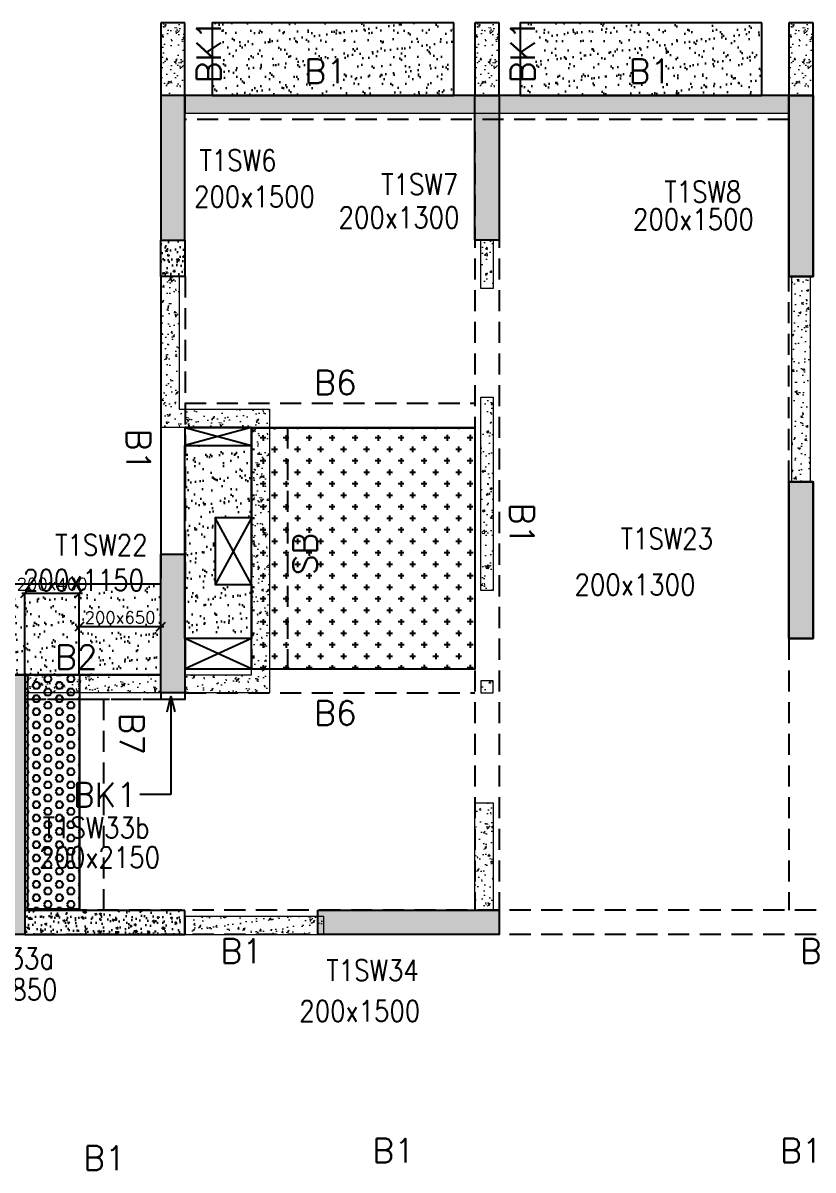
# Model space of a CAD drawing. Header units: millimetres. Extents: x 1078357 to 2594950, y -4969473 to -4636555.
# Drawn here: x 2060818 to 2067360, y -4665811 to -4656309 of the extents above; entities that cross this region are included whole.
import ezdxf

# ---------------------------------------------------------------- set-up
doc = ezdxf.new("R2010")
doc.units = ezdxf.units.MM
doc.header["$PDMODE"] = 35
for name, pattern in [('CONTINOUS', [0]), ('HIDDEN', [0.375, 0.25, -0.125]), ('New Retail block$0$CONTINOUS', [0])]:
    doc.linetypes.add(name, pattern=pattern)
doc.layers.get('0').update_dxf_attribs({"lineweight": 0})
doc.layers.get('Defpoints').update_dxf_attribs({"lineweight": 0})
for name, color, linetype, lineweight in [('A-_ANOTDIMA_D-', 6, 'Continuous', 13), ('COL. NO.', 30, 'Continuous', 25), ('COL. SIZE', 7, 'Continuous', 25), ('DIM', 9, 'Continuous', 25), ('HATCH', 8, 'Continuous', 30), ('RCC UPSTAND', 43, 'Continuous', 30), ('S-NON STR RCC WALL', 8, 'Continuous', 0)]:
    doc.layers.add(name, color=color, linetype=linetype, lineweight=lineweight)
for name, color, linetype in [('B-200x325', 201, 'HIDDEN'), ('B-200x375', 41, 'HIDDEN'), ('B-200x400', 44, 'HIDDEN'), ('B-200x650', 241, 'HIDDEN'), ('B-300xSLAB THK.', 151, 'Continuous'), ('BK1-200x650', 241, 'HIDDEN'), ('DC BEAM NO.', 7, 'Continuous'), ('DROP SLAB', 8, 'Continuous'), ('NON STR. RCC WALL', 6, 'Continuous'), ('S-COLUMN_SHEAR WALL', 1, 'Continuous'), ('S-PROJECTION', 54, 'New Retail block$0$CONTINOUS'), ('SLAB FOLD', 8, 'Continuous')]:
    doc.layers.add(name, color=color, linetype=linetype)
doc.styles.add('Roman', font='romans')
doc.styles.add('ROMANS', font='romans.shx', dxfattribs={"width": 0.85})
doc.dimstyles.new('HARESH', dxfattribs={"dimtxt": 150, "dimasz": 75, "dimexe": 0, "dimexo": 0, "dimgap": 25, "dimtad": 1, "dimdec": 0, "dimdsep": 46, "dimtxsty": 'Roman', "dimblk": 'OBLIQUE', "dimcen": 225, "dimdle": 25, "dimclrd": 2, "dimclre": 2, "dimclrt": 7, "dimadec": 8, "dimazin": 1, "dimtfac": 1, "dimtdec": 0, "dimtmove": 0, "dimatfit": 0, "dimfxl": 1, "dimlwd": -1, "dimlwe": -1, "dimarcsym": 0})
pattern_1 = [(50, (-4290485.55, 23160377.68), (182.184669, -15.9390855), [19.05, -209.55]), (355, (-4290485.55, 23160377.68), (-35.2434214, 191.0568452), [15.24, -167.6405842]), (100.4514447, (-4290470.37, 23160376.35), (146.9412471, 175.1177519), [16.1900088, -178.0902446]), (46.1842, (-4290485.55, 23160428.48), (271.0790409, -42.042328), [28.575, -314.325]), (96.6355576, (-4290462.96, 23160424.97), (237.404134, 247.4261246), [24.2850231, -267.1356082]), (351.1841512, (-4290485.55, 23160428.48), (237.404134, 247.4261246), [22.859967, -251.459732]), (21, (-4290460.15, 23160415.78), (151.6143913, -102.2651982), [19.05, -209.55]), (326, (-4290460.15, 23160415.78), (61.8020283, 184.1879661), [15.24, -167.64]), (71.451445, (-4290447.52, 23160407.26), (213.4164193, 81.9227689), [16.1900088, -178.0899376]), (37.5, (-4290485.55, 23160377.68), (3.08860325, 84.55503887), [0, -165.608, 0, -170.18, 0, -168.275]), (7.5, (-4290485.55, 23160377.68), (66.8196625, 100.18057482), [0, -97.028, 0, -161.798, 0, -64.135]), (327.5, (-4290542.194, 23160377.68), (135.59059517, -5.728744), [0, -63.5, 0, -198.12, 0, -262.89]), (317.5, (-4290567.59, 23160377.68), (148.1291814, 25.42649103), [0, -82.55, 0, -131.572, 0, -186.69])]

# ---------------------------------------------------------------- blocks, each defined once
blk = doc.blocks.new('_Oblique')
at = {"color": 0, "linetype": 'ByBlock', "lineweight": -2}
blk.add_line((-0.5, -0.5), (0.5, 0.5), dxfattribs=at)
blk = doc.blocks.new('*D1522')
at = {"layer": 'Defpoints', "color": 0, "ltscale": 700, "transparency": 16777216}
for p in [(2061285, -4661032.7), (2060834.9, -4661709.5, 0), (2061285, -4661709.5, 0)]:
    blk.add_point(p, dxfattribs=at)
at = {"layer": 'DIM', "color": 2, "ltscale": 700, "transparency": 16777216}
for p, q in [((2060809.9, -4661032.7), (2061310, -4661032.7)), ((2060834.9, -4661709.5), (2060834.9, -4661032.7)), ((2061285, -4661709.5), (2061285, -4661032.7))]:
    blk.add_line(p, q, dxfattribs=at)
at = {"layer": 'DIM', "color": 2, "ltscale": 700, "transparency": 16777216, "xscale": 75, "yscale": 75, "zscale": 75, "rotation": 180}
blk.add_blockref('_Oblique', (2060834.9, -4661032.7), dxfattribs=at)
at = {"layer": 'DIM', "color": 2, "ltscale": 700, "transparency": 16777216, "xscale": 75, "yscale": 75, "zscale": 75}
blk.add_blockref('_Oblique', (2061285, -4661032.7), dxfattribs=at)
at = {"layer": 'DIM', "color": 7, "ltscale": 700, "transparency": 16777216, "insert": (2061060, -4660957.7), "char_height": 150, "attachment_point": 5, "style": 'Roman'}
blk.add_mtext('{\\H0.666667x;200x400}', dxfattribs=at)
blk = doc.blocks.new('*D1523')
at = {"layer": 'Defpoints', "color": 0, "ltscale": 700, "transparency": 16777216}
for p in [(2061959.9, -4661309.4), (2061285, -4661709.5, 0), (2061959.9, -4661709.5, 0)]:
    blk.add_point(p, dxfattribs=at)
at = {"layer": 'DIM', "color": 2, "ltscale": 700, "transparency": 16777216}
for p, q in [((2061260, -4661309.4), (2061984.9, -4661309.4)), ((2061285, -4661709.5), (2061285, -4661309.4)), ((2061959.9, -4661709.5), (2061959.9, -4661309.4))]:
    blk.add_line(p, q, dxfattribs=at)
at = {"layer": 'DIM', "color": 2, "ltscale": 700, "transparency": 16777216, "xscale": 75, "yscale": 75, "zscale": 75, "rotation": 180}
blk.add_blockref('_Oblique', (2061285, -4661309.4), dxfattribs=at)
at = {"layer": 'DIM', "color": 2, "ltscale": 700, "transparency": 16777216, "xscale": 75, "yscale": 75, "zscale": 75}
blk.add_blockref('_Oblique', (2061959.9, -4661309.4), dxfattribs=at)
at = {"layer": 'DIM', "color": 7, "ltscale": 700, "transparency": 16777216, "insert": (2061622.5, -4661234.4), "char_height": 150, "attachment_point": 5, "style": 'Roman'}
blk.add_mtext('{\\H0.666667x;200x650}', dxfattribs=at)
blk = doc.blocks.new('G$CD63B60BD')
at = {"layer": 'COL. NO.', "linetype": 'Continuous', "style": 'ROMANS', "width": 0.85}
for s, p in [('T1SW6', (13370.2, 15274.3, -320.4)), ('T1SW7', (14874.5, 15075.4, -320.4)), ('T1SW8', (17218.7, 15013.4, -320.4)), ('T1SW22', (12175.1, 12089.1, -320.4)), ('T1SW23', (16857.3, 12140.3, -320.4)), ('T1SW33b', (12070.9, 9747.2, -320.4)), ('T1SW33a', (11279.4, 8663.7, -320.4)), ('T1SW34', (14420.4, 8565.4, -320.4))]:
    blk.add_text(s, height=175, dxfattribs=at).set_placement(p)
at = {"layer": 'COL. SIZE', "linetype": 'Continuous', "style": 'ROMANS', "width": 0.85}
for s, p in [('200x1500', (13325.1, 14973.2, -320.4)), ('200x1300', (14521.5, 14801.5, -320.4)), ('200x1500', (16959.4, 14785.6, -320.4)), ('200x1150', (11909.6, 11797.3, -320.4)), ('200x1300', (16475.4, 11760.5, -320.4)), ('200x2150', (12042.4, 9502, -320.4)), ('200x2850', (11193.5, 8406.3, -320.4)), ('200x1500', (14196.5, 8227.7, -320.4))]:
    blk.add_text(s, height=175, dxfattribs=at).set_placement(p)

msp = doc.modelspace()

# ---------------------------------------------------------------- hatches: boundary and pattern name
at = {"layer": 'DROP SLAB'}
h = msp.add_hatch(dxfattribs=at)
h.set_pattern_fill('CROSS', color=8, scale=15, angle=0.03079)
h.set_pattern_definition([(180.03079016, (-2312731.52, 14064816.13), (-95.1987999, -95.3011726), [47.625, -142.875]), (270.03079016, (-2312755.34, 14064839.93), (95.3011726, -95.1987999), [47.625, -142.875])])
h.paths.add_polyline_path([(2062709.9, -4659662.3), (2064559.9, -4659662.3), (2064559.9, -4661662.1), (2062709.9, -4661662.1)])
at = {"layer": 'HATCH'}
h = msp.add_hatch(dxfattribs=at)
h.set_pattern_fill('AR-SAND', color=8, scale=3, angle=179.97015)
h.set_pattern_definition([(37.4701541, (-791323.2, 9330660.76), (-4.7236114, 146.8264517), [0, -115.824, 0, -129.54, 0, -123.825]), (7.4701541, (-791323.2, 9330660.76), (134.9689868, 214.9772528), [0, -62.484, 0, -104.394, 0, -40.005]), (327.4701541, (-791416.93, 9330660.81), (237.2979035, 0.3075449), [0, -38.1, 0, -137.16, 0, -179.07]), (317.4701541, (-791416.93, 9330660.81), (229.1017424, 66.759465), [0, -19.05, 0, -89.916, 0, -102.87])])
h.paths.add_polyline_path([(2064385.3, -4656309.5), (2062385.3, -4656309.5), (2062385.3, -4656909.5), (2064385.3, -4656909.5)])
h = msp.add_hatch(dxfattribs=at)
h.set_pattern_fill('AR-SAND', color=8, scale=3, angle=179.97015)
h.set_pattern_definition([(37.4701541, (-793873.2, 9330660.76), (-4.7236114, 146.8264517), [0, -115.824, 0, -129.54, 0, -123.825]), (7.4701541, (-793873.2, 9330660.76), (134.9689868, 214.9772528), [0, -62.484, 0, -104.394, 0, -40.005]), (327.4701541, (-793966.93, 9330660.81), (237.2979035, 0.3075449), [0, -38.1, 0, -137.16, 0, -179.07]), (317.4701541, (-793966.93, 9330660.81), (229.1017424, 66.759465), [0, -19.05, 0, -89.916, 0, -102.87])])
h.paths.add_polyline_path([(2066935.3, -4656309.5), (2064935.3, -4656309.5), (2064935.3, -4656909.5), (2066935.3, -4656909.5)])
h = msp.add_hatch(dxfattribs=at)
h.set_pattern_fill('AR-SAND', color=8, scale=3, angle=179.97015)
h.set_pattern_definition([(37.47015413, (-2972723.06, 18698699.15), (-4.72361136, 146.8264517), [0, -115.824, 0, -129.54, 0, -123.825]), (7.4701541, (-2972723.06, 18698699.15), (134.9689868, 214.9772528), [0, -62.484, 0, -104.394, 0, -40.005]), (327.4701541, (-2972816.78, 18698699.2), (237.2979035, 0.3075449), [0, -38.1, 0, -137.16, 0, -179.07]), (317.4701541, (-2972816.78, 18698699.2), (229.1017424, 66.759465), [0, -19.05, 0, -89.916, 0, -102.87])])
h.paths.add_polyline_path([(2062159.9, -4659809.5), (2062709.9, -4659809.5), (2062709.9, -4660409.5), (2062409.9, -4660409.5), (2062409.9, -4660959.5), (2062709.9, -4660959.4), (2062709.9, -4661409.5), (2062159.9, -4661409.5)])
h = msp.add_hatch(dxfattribs=at)
h.set_pattern_fill('AR-SAND', color=8, scale=3, angle=179.97015)
h.set_pattern_definition([(37.4701541, (-1883248.02, 14014679.95), (-4.72361136, 146.8264517), [0, -115.824, 0, -129.54, 0, -123.825]), (7.4701541, (-1883248.02, 14014679.95), (134.9689868, 214.9772528), [0, -62.484, 0, -104.394, 0, -40.005]), (327.4701541, (-1883341.74, 14014680), (237.2979035, 0.3075449), [0, -38.1, 0, -137.16, 0, -179.07]), (317.4701541, (-1883341.74, 14014680), (229.1017424, 66.759465), [0, -19.05, 0, -89.916, 0, -102.87])])
h.paths.add_polyline_path([(2061959.9, -4660959.4), (2059509.9, -4660959.4), (2059510.2, -4661709.4), (2061960.2, -4661709.4)])
h = msp.add_hatch(dxfattribs=at)
h.set_pattern_fill('AR-SAND', color=8, scale=3, angle=179.97015)
h.set_pattern_definition([(37.4701541, (-1883247.92, 14014679.95), (-4.72361136, 146.8264517), [0, -115.824, 0, -129.54, 0, -123.825]), (7.4701541, (-1883247.92, 14014679.95), (134.9689868, 214.9772528), [0, -62.484, 0, -104.394, 0, -40.005]), (327.4701541, (-1883341.65, 14014680), (237.2979035, 0.3075449), [0, -38.1, 0, -137.16, 0, -179.07]), (317.4701541, (-1883341.65, 14014680), (229.1017424, 66.759465), [0, -19.05, 0, -89.916, 0, -102.87])])
h.paths.add_polyline_path([(2061960.3, -4661109.5), (2059510.3, -4661109.5), (2059510.3, -4661709.4), (2061960.3, -4661709.4)])
at = {"layer": 'RCC UPSTAND'}
h = msp.add_hatch(dxfattribs=at)
h.set_pattern_fill('AR-CONC', color=8, scale=20, angle=90)
h.set_pattern_definition([(140, (-1146040.17, -7196853.97), (12.550427, 143.4520365), [15, -165]), (85, (-1146040.17, -7196853.97), (-150.438427, -27.7502667), [12, -132]), (190.4514445, (-1146039.13, -7196842.02), (-137.887998, 115.7017693), [12.7480384, -140.2284224]), (136.1842, (-1146080.17, -7196853.97), (33.103856, 213.448266), [22.5, -247.5]), (186.6356355, (-1146077.41, -7196836.19), (-194.82372, 186.932389), [19.122068, -210.342752]), (81.184164, (-1146080.17, -7196853.97), (-194.82372, 186.932389), [18, -198]), (111, (-1146070.17, -7196833.97), (80.523778, 119.3814104), [15, -165]), (56, (-1146070.17, -7196833.97), (-145.030009, 48.6630664), [12, -132]), (161.4514447, (-1146063.46, -7196824.03), (-64.5062306, 168.0444753), [12.748038, -140.2284224]), (127.5, (-1146040.17, -7196853.974), (-66.57877077, 2.43197106), [0, -130.4, 0, -134, 0, -132.5]), (97.5, (-1146040.17, -7196853.974), (-78.8823424, 52.6139075), [0, -76.4, 0, -127.4, 0, -50.5]), (57.5, (-1146040.17, -7196898.574), (4.51097435, 106.7644872), [0, -50, 0, -156, 0, -207]), (47.5, (-1146040.17, -7196918.57), (-20.0209965, 116.6372339), [0, -65, 0, -103.6, 0, -147])])
h.paths.add_polyline_path([(2062159.9, -4658109.5), (2062159.9, -4658409.5), (2061959.9, -4658409.5), (2061959.9, -4658109.5)])
h = msp.add_hatch(dxfattribs=at)
h.set_pattern_fill('AR-CONC', color=8, scale=20, angle=270)
h.set_pattern_definition([(320, (5272755.8, -2127016.85), (-12.550427, -143.4520365), [15, -165]), (265, (5272755.8, -2127016.85), (150.438427, 27.7502667), [12, -132]), (10.4514445, (5272754.76, -2127028.8), (137.887998, -115.7017693), [12.7480384, -140.2284224]), (316.1842, (5272795.8, -2127016.85), (-33.103856, -213.448266), [22.5, -247.5]), (6.6356355, (5272793.05, -2127034.64), (194.82372, -186.932389), [19.122068, -210.342752]), (261.184164, (5272795.8, -2127016.85), (194.82372, -186.932389), [18, -198]), (291, (5272785.8, -2127036.85), (-80.523778, -119.3814104), [15, -165]), (236, (5272785.8, -2127036.85), (145.030009, -48.6630664), [12, -132]), (341.4514447, (5272779.1, -2127046.8), (64.5062306, -168.0444753), [12.748038, -140.2284224]), (307.5, (5272755.806, -2127016.85), (66.57877077, -2.43197106), [0, -130.4, 0, -134, 0, -132.5]), (277.5, (5272755.806, -2127016.85), (78.8823424, -52.6139075), [0, -76.4, 0, -127.4, 0, -50.5]), (237.5, (5272755.806, -2126972.25), (-4.51097435, -106.7644872), [0, -50, 0, -156, 0, -207]), (227.5, (5272755.81, -2126952.25), (20.0209965, -116.6372339), [0, -65, 0, -103.6, 0, -147])])
h.paths.add_polyline_path([(2062159.9, -4663660), (2060834.9, -4663659.8), (2060834.9, -4663859.2), (2062159.9, -4663859.5)])
at = {"layer": 'S-COLUMN_SHEAR WALL', "lineweight": 25, "extrusion": (1.00316e-06, 1.91639e-11, 1)}
h = msp.add_hatch(color=1, dxfattribs=at)
h.dxf.hatch_style = 1
h.paths.add_polyline_path([(2062159.9, -4656909.5), (2061959.9, -4656909.5), (2061959.9, -4658109.5), (2062159.9, -4658109.5)])
at = {"layer": 'S-COLUMN_SHEAR WALL', "lineweight": 25}
h = msp.add_hatch(color=1, dxfattribs=at)
h.dxf.hatch_style = 1
h.paths.add_polyline_path([(2064559.9, -4658109.6), (2064759.9, -4658109.6), (2064759.9, -4656909.5), (2064559.9, -4656909.5)])
at = {"layer": 'S-COLUMN_SHEAR WALL', "lineweight": 25, "extrusion": (1.00316e-06, 1.91639e-11, 1)}
h = msp.add_hatch(color=1, dxfattribs=at)
h.dxf.hatch_style = 1
h.paths.add_polyline_path([(2067359.9, -4656909.5), (2067159.9, -4656909.5), (2067159.9, -4658409.5), (2067359.9, -4658409.5)])
at = {"layer": 'S-COLUMN_SHEAR WALL', "lineweight": 25, "extrusion": (-1.00316e-06, 2.11765e-11, 1)}
h = msp.add_hatch(color=1, dxfattribs=at)
h.dxf.hatch_style = 1
h.paths.add_polyline_path([(2067159.9, -4656909.5), (2067359.9, -4656909.5), (2067359.9, -4658409.5), (2067159.9, -4658409.5)])
at = {"layer": 'S-COLUMN_SHEAR WALL', "lineweight": 25, "extrusion": (1.00316e-06, 1.91639e-11, 1)}
h = msp.add_hatch(color=1, dxfattribs=at)
h.dxf.hatch_style = 1
h.paths.add_polyline_path([(2067359.9, -4661409.5), (2067159.9, -4661409.5), (2067159.9, -4660109.5), (2067359.9, -4660109.5)])
at = {"layer": 'S-COLUMN_SHEAR WALL', "lineweight": 25, "extrusion": (-1.00316e-06, 2.11765e-11, 1)}
h = msp.add_hatch(color=1, dxfattribs=at)
h.dxf.hatch_style = 1
h.paths.add_polyline_path([(2067159.9, -4661409.5), (2067359.9, -4661409.5), (2067359.9, -4660109.5), (2067159.9, -4660109.5)])
at = {"layer": 'S-COLUMN_SHEAR WALL', "lineweight": 25, "extrusion": (1.00316e-06, 1.91639e-11, 1)}
h = msp.add_hatch(color=1, dxfattribs=at)
h.dxf.hatch_style = 1
h.paths.add_polyline_path([(2062159.9, -4661859.5), (2061959.9, -4661859.5), (2061959.9, -4660709.5), (2062159.9, -4660709.5)])
at = {"layer": 'S-COLUMN_SHEAR WALL', "lineweight": 25}
h = msp.add_hatch(color=1, dxfattribs=at)
h.dxf.hatch_style = 1
h.paths.add_polyline_path([(2060634.9, -4661709.5), (2060834.9, -4661709.5), (2060834.9, -4663859.5), (2060634.9, -4663859.5)])
h = msp.add_hatch(color=1, dxfattribs=at)
h.dxf.hatch_style = 1
h.paths.add_polyline_path([(2063259.9, -4663659.5), (2064759.9, -4663659.5), (2064759.9, -4663859.5), (2063259.9, -4663859.5)])
at = {"layer": 'S-NON STR RCC WALL'}
h = msp.add_hatch(dxfattribs=at)
h.set_pattern_fill('AR-CONC', color=256, angle=180)
h.set_pattern_definition([(50, (-6471884.82, 32898778.73), (182.184669, -15.93908554), [19.05, -209.55]), (355, (-6471884.82, 32898778.73), (-35.2434214, 191.0568452), [15.24, -167.6405842]), (100.4514447, (-6471869.64, 32898777.4), (146.9412471, 175.1177519), [16.1900088, -178.0902446]), (46.1842, (-6471884.82, 32898829.53), (271.0790409, -42.0423279), [28.575, -314.325]), (96.6355576, (-6471862.23, 32898826.03), (237.404134, 247.4261246), [24.2850231, -267.1356082]), (351.1841512, (-6471884.82, 32898829.53), (237.404134, 247.4261246), [22.859967, -251.459732]), (21, (-6471859.42, 32898816.83), (151.61439127, -102.2651982), [19.05, -209.55]), (326, (-6471859.42, 32898816.83), (61.80202835, 184.1879661), [15.24, -167.64]), (71.451445, (-6471846.79, 32898808.31), (213.4164193, 81.9227689), [16.1900088, -178.0899376]), (37.5, (-6471884.825, 32898778.73), (3.08860325, 84.55503887), [0, -165.608, 0, -170.18, 0, -168.275]), (7.5, (-6471884.825, 32898778.73), (66.8196625, 100.18057482), [0, -97.028, 0, -161.798, 0, -64.135]), (327.5, (-6471941.47, 32898778.73), (135.59059517, -5.72874399), [0, -63.5, 0, -198.12, 0, -262.89]), (317.5, (-6471966.87, 32898778.73), (148.1291814, 25.42649103), [0, -82.55, 0, -131.572, 0, -186.69])])
h.paths.add_polyline_path([(2062159.9, -4656909.5), (2062159.9, -4656309.5), (2061960, -4656309.5), (2061960, -4656909.5), (2062159.9, -4656909.5)], is_closed=False)
h = msp.add_hatch(dxfattribs=at)
h.set_pattern_fill('AR-CONC', color=256, angle=180)
h.set_pattern_definition([(50, (-6469284.85, 32898778.74), (182.184669, -15.93908554), [19.05, -209.55]), (355, (-6469284.85, 32898778.74), (-35.2434214, 191.0568452), [15.24, -167.6405842]), (100.4514447, (-6469269.66, 32898777.41), (146.9412471, 175.1177519), [16.1900088, -178.0902446]), (46.1842, (-6469284.85, 32898829.54), (271.0790409, -42.0423279), [28.575, -314.325]), (96.6355576, (-6469262.26, 32898826.03), (237.404134, 247.4261246), [24.2850231, -267.1356082]), (351.1841512, (-6469284.85, 32898829.54), (237.404134, 247.4261246), [22.859967, -251.459732]), (21, (-6469259.45, 32898816.84), (151.61439127, -102.2651982), [19.05, -209.55]), (326, (-6469259.45, 32898816.84), (61.80202835, 184.1879661), [15.24, -167.64]), (71.451445, (-6469246.81, 32898808.31), (213.4164193, 81.9227689), [16.1900088, -178.0899376]), (37.5, (-6469284.845, 32898778.74), (3.08860325, 84.55503887), [0, -165.608, 0, -170.18, 0, -168.275]), (7.5, (-6469284.845, 32898778.74), (66.8196625, 100.18057482), [0, -97.028, 0, -161.798, 0, -64.135]), (327.5, (-6469341.49, 32898778.74), (135.59059517, -5.72874399), [0, -63.5, 0, -198.12, 0, -262.89]), (317.5, (-6469366.89, 32898778.74), (148.1291814, 25.42649103), [0, -82.55, 0, -131.572, 0, -186.69])])
h.paths.add_polyline_path([(2064759.9, -4656909.5), (2064759.9, -4656309.5), (2064559.9, -4656309.5), (2064559.9, -4656909.5), (2064759.9, -4656909.5)], is_closed=False)
h = msp.add_hatch(dxfattribs=at)
h.set_pattern_fill('AR-CONC', color=256, angle=180)
h.set_pattern_definition([(50, (-6466684.82, 32898778.73), (182.184669, -15.93908554), [19.05, -209.55]), (355, (-6466684.82, 32898778.73), (-35.2434214, 191.0568452), [15.24, -167.6405842]), (100.4514447, (-6466669.64, 32898777.4), (146.9412471, 175.1177519), [16.1900088, -178.0902446]), (46.1842, (-6466684.82, 32898829.53), (271.0790409, -42.0423279), [28.575, -314.325]), (96.6355576, (-6466662.23, 32898826.03), (237.404134, 247.4261246), [24.2850231, -267.1356082]), (351.1841512, (-6466684.82, 32898829.53), (237.404134, 247.4261246), [22.859967, -251.459732]), (21, (-6466659.42, 32898816.83), (151.61439127, -102.2651982), [19.05, -209.55]), (326, (-6466659.42, 32898816.83), (61.80202835, 184.1879661), [15.24, -167.64]), (71.451445, (-6466646.79, 32898808.31), (213.4164193, 81.9227689), [16.1900088, -178.0899376]), (37.5, (-6466684.825, 32898778.73), (3.08860325, 84.55503887), [0, -165.608, 0, -170.18, 0, -168.275]), (7.5, (-6466684.825, 32898778.73), (66.8196625, 100.18057482), [0, -97.028, 0, -161.798, 0, -64.135]), (327.5, (-6466741.47, 32898778.73), (135.59059517, -5.72874399), [0, -63.5, 0, -198.12, 0, -262.89]), (317.5, (-6466766.87, 32898778.73), (148.1291814, 25.42649103), [0, -82.55, 0, -131.572, 0, -186.69])])
h.paths.add_polyline_path([(2067359.9, -4656909.5), (2067359.9, -4656309.5), (2067160, -4656309.5), (2067160, -4656909.5), (2067359.9, -4656909.5)], is_closed=False)
h = msp.add_hatch(dxfattribs=at)
h.set_pattern_fill('AR-CONC', color=256, angle=180)
h.set_pattern_definition([(50, (-5387710.27, 27844396.87), (182.184669, -15.93908554), [19.05, -209.55]), (355, (-5387710.27, 27844396.87), (-35.2434214, 191.0568452), [15.24, -167.6405842]), (100.4514447, (-5387695.09, 27844395.54), (146.9412471, 175.1177519), [16.1900088, -178.0902446]), (46.1842, (-5387710.27, 27844447.67), (271.0790409, -42.042328), [28.575, -314.325]), (96.6355576, (-5387687.68, 27844444.16), (237.404134, 247.4261246), [24.2850231, -267.1356082]), (351.1841512, (-5387710.27, 27844447.67), (237.404134, 247.4261246), [22.859967, -251.459732]), (21, (-5387684.87, 27844434.97), (151.6143913, -102.2651982), [19.05, -209.55]), (326, (-5387684.87, 27844434.97), (61.8020283, 184.1879661), [15.24, -167.64]), (71.451445, (-5387672.23, 27844426.44), (213.4164193, 81.9227689), [16.1900088, -178.0899376]), (37.5, (-5387710.27, 27844396.865), (3.08860325, 84.55503887), [0, -165.608, 0, -170.18, 0, -168.275]), (7.5, (-5387710.27, 27844396.865), (66.8196625, 100.18057482), [0, -97.028, 0, -161.798, 0, -64.135]), (327.5, (-5387766.91, 27844396.865), (135.59059517, -5.72874399), [0, -63.5, 0, -198.12, 0, -262.89]), (317.5, (-5387792.31, 27844396.87), (148.1291814, 25.42649103), [0, -82.55, 0, -131.572, 0, -186.69])])
h.paths.add_polyline_path([(2062163.3, -4656909.5), (2067160.4, -4656909.5), (2067160.4, -4657059.5), (2062163.3, -4657059.5)])
h = msp.add_hatch(dxfattribs=at)
h.set_pattern_fill('AR-CONC', color=256, angle=180)
h.set_pattern_definition([(50, (2064673.17, -4843902.48), (182.18467, -15.93909), [19.05, -209.55]), (355, (2064673.17, -4843902.48), (-35.24342, 191.05685), [15.24, -167.64058]), (100.45144, (2064688.35, -4843903.81), (146.94125, 175.11775), [16.19, -178.09024]), (46.1842, (2064673.17, -4843851.68), (271.07904, -42.04233), [28.575, -314.325]), (96.63556, (2064695.76, -4843855.19), (237.40413, 247.42612), [24.28502, -267.1356]), (351.18415, (2064673.17, -4843851.68), (237.40413, 247.42612), [22.85997, -251.45973]), (21, (2064698.57, -4843864.38), (151.61439, -102.2652), [19.05, -209.55]), (326, (2064698.57, -4843864.38), (61.80203, 184.18797), [15.24, -167.64]), (71.45144, (2064711.2, -4843872.9), (213.41642, 81.92277), [16.19, -178.08994]), (37.5, (2064673.17, -4843902.48), (3.088603, 84.55504), [0, -165.608, 0, -170.18, 0, -168.275]), (7.5, (2064673.17, -4843902.48), (66.819663, 100.180575), [0, -97.028, 0, -161.798, 0, -64.135]), (327.5, (2064616.525, -4843902.48), (135.590595, -5.728744), [0, -63.5, 0, -198.12, 0, -262.89]), (317.5, (2064591.12, -4843902.48), (148.12918, 25.42649), [0, -82.55, 0, -131.572, 0, -186.69])])
h.paths.add_polyline_path([(2064610.4, -4658109.5), (2064710.4, -4658109.5), (2064710.3, -4658509.5), (2064610.3, -4658509.5)])
h = msp.add_hatch(dxfattribs=at)
h.set_pattern_fill('AR-CONC', color=256, angle=180)
h.set_pattern_definition(pattern_1)
h.paths.add_polyline_path([(2062860.4, -4659509.5), (2062860.4, -4661859.5), (2062160.4, -4661859.5), (2062160.4, -4661709.5), (2062710.4, -4661709.5), (2062710.4, -4659659.5), (2061960.4, -4659659.5), (2061960.4, -4658409.4), (2062110.4, -4658409.4), (2062110.4, -4659509.5)])
at = {"layer": 'S-NON STR RCC WALL', "ltscale": 700}
h = msp.add_hatch(dxfattribs=at)
h.set_pattern_fill('AR-CONC', color=256)
h.set_pattern_definition([(50, (934068.83, -159599.72), (182.184669, -15.9390855), [19.05, -209.55]), (355, (934068.83, -159599.72), (-35.2434214, 191.056845), [15.24, -167.640584]), (100.4514447, (934084.01, -159601.05), (146.941247, 175.117752), [16.190009, -178.0902446]), (46.1842, (934068.83, -159548.92), (271.079041, -42.042328), [28.575, -314.325]), (96.6355576, (934091.42, -159552.42), (237.404134, 247.426125), [24.285023, -267.135608]), (351.184151, (934068.83, -159548.92), (237.404134, 247.426125), [22.859967, -251.459732]), (21, (934094.23, -159561.62), (151.6143913, -102.265198), [19.05, -209.55]), (326, (934094.23, -159561.62), (61.802028, 184.187966), [15.24, -167.64]), (71.451445, (934106.87, -159570.14), (213.416419, 81.922769), [16.190009, -178.0899376]), (37.5, (934068.83, -159599.72), (3.08860325, 84.5550389), [0, -165.608, 0, -170.18, 0, -168.275]), (7.5, (934068.83, -159599.72), (66.8196625, 100.1805748), [0, -97.028, 0, -161.798, 0, -64.135]), (327.5, (934012.19, -159599.72), (135.5905952, -5.728744), [0, -63.5, 0, -198.12, 0, -262.89]), (317.5, (933986.79, -159599.72), (148.1291814, 25.426491), [0, -82.55, 0, -131.572, 0, -186.69])])
h.paths.add_polyline_path([(2067185.3, -4658409.4), (2067335.3, -4658409.4), (2067335.3, -4660109.4), (2067185.3, -4660109.4)])
at = {"layer": 'S-NON STR RCC WALL'}
h = msp.add_hatch(dxfattribs=at)
h.set_pattern_fill('AR-CONC', color=256, angle=180)
h.set_pattern_definition([(50, (3161897.88, -9527921.67), (182.184669, -15.9390855), [19.05, -209.55]), (355, (3161897.88, -9527921.67), (-35.2434214, 191.056845), [15.24, -167.640584]), (100.4514447, (3161913.06, -9527923), (146.941247, 175.117752), [16.190009, -178.0902446]), (46.1842, (3161897.88, -9527870.87), (271.079041, -42.042328), [28.575, -314.325]), (96.6355576, (3161920.47, -9527874.37), (237.404134, 247.426125), [24.285023, -267.135608]), (351.184151, (3161897.88, -9527870.87), (237.404134, 247.426125), [22.859967, -251.459732]), (21, (3161923.28, -9527883.57), (151.6143913, -102.265198), [19.05, -209.55]), (326, (3161923.28, -9527883.57), (61.802028, 184.187966), [15.24, -167.64]), (71.451445, (3161935.92, -9527892.09), (213.416419, 81.922769), [16.190009, -178.0899376]), (37.5, (3161897.88, -9527921.67), (3.08860325, 84.5550389), [0, -165.608, 0, -170.18, 0, -168.275]), (7.5, (3161897.88, -9527921.67), (66.8196625, 100.1805748), [0, -97.028, 0, -161.798, 0, -64.135]), (327.5, (3161841.24, -9527921.67), (135.5905952, -5.728744), [0, -63.5, 0, -198.12, 0, -262.89]), (317.5, (3161815.84, -9527921.67), (148.1291814, 25.426491), [0, -82.55, 0, -131.572, 0, -186.69])])
h.paths.add_polyline_path([(2064610.3, -4659409.5), (2064710.3, -4659409.5), (2064710.3, -4661009.5), (2064610.3, -4661009.5)])
h = msp.add_hatch(dxfattribs=at)
h.set_pattern_fill('AR-CONC', color=256, angle=180)
h.set_pattern_definition(pattern_1)
h.paths.add_polyline_path([(2060835.4, -4661709.5), (2061960.4, -4661709.5), (2061960.4, -4661859.5), (2060835.4, -4661859.5)])
h = msp.add_hatch(dxfattribs=at)
h.set_pattern_fill('AR-CONC', color=256, angle=180)
h.set_pattern_definition([(50, (3161884.67, -9529286.33), (182.184669, -15.9390855), [19.05, -209.55]), (355, (3161884.67, -9529286.33), (-35.2434214, 191.056845), [15.24, -167.640584]), (100.4514447, (3161899.85, -9529287.66), (146.941247, 175.117752), [16.190009, -178.0902446]), (46.1842, (3161884.67, -9529235.53), (271.079041, -42.042328), [28.575, -314.325]), (96.6355576, (3161907.26, -9529239.04), (237.404134, 247.426125), [24.285023, -267.135608]), (351.184151, (3161884.67, -9529235.53), (237.404134, 247.426125), [22.859967, -251.459732]), (21, (3161910.07, -9529248.23), (151.6143913, -102.265198), [19.05, -209.55]), (326, (3161910.07, -9529248.23), (61.802028, 184.187966), [15.24, -167.64]), (71.451445, (3161922.7, -9529256.76), (213.416419, 81.922769), [16.190009, -178.0899376]), (37.5, (3161884.67, -9529286.333), (3.08860325, 84.5550389), [0, -165.608, 0, -170.18, 0, -168.275]), (7.5, (3161884.67, -9529286.33), (66.8196625, 100.1805748), [0, -97.028, 0, -161.798, 0, -64.135]), (327.5, (3161828.027, -9529286.333), (135.5905952, -5.728744), [0, -63.5, 0, -198.12, 0, -262.89]), (317.5, (3161802.63, -9529286.33), (148.1291814, 25.426491), [0, -82.55, 0, -131.572, 0, -186.69])])
h.paths.add_polyline_path([(2064610.3, -4661859.5), (2064710.3, -4661859.5), (2064710.3, -4661759.5), (2064610.3, -4661759.5)])
h = msp.add_hatch(dxfattribs=at)
h.set_pattern_fill('AR-CONC', color=256, angle=180)
h.set_pattern_definition([(50, (-5386975.01, 27844396.86), (182.184669, -15.93908554), [19.05, -209.55]), (355, (-5386975.01, 27844396.86), (-35.2434214, 191.0568452), [15.24, -167.6405842]), (100.4514447, (-5386959.83, 27844395.53), (146.9412471, 175.1177519), [16.1900088, -178.0902446]), (46.1842, (-5386975.01, 27844447.66), (271.0790409, -42.042328), [28.575, -314.325]), (96.6355576, (-5386952.42, 27844444.15), (237.404134, 247.4261246), [24.2850231, -267.1356082]), (351.1841512, (-5386975, 27844447.66), (237.404134, 247.4261246), [22.859967, -251.459732]), (21, (-5386949.61, 27844434.96), (151.6143913, -102.2651982), [19.05, -209.55]), (326, (-5386949.61, 27844434.96), (61.8020283, 184.1879661), [15.24, -167.64]), (71.451445, (-5386936.98, 27844426.44), (213.4164193, 81.9227689), [16.1900088, -178.0899376]), (37.5, (-5386975.01, 27844396.86), (3.08860325, 84.55503887), [0, -165.608, 0, -170.18, 0, -168.275]), (7.5, (-5386975.01, 27844396.86), (66.8196625, 100.18057482), [0, -97.028, 0, -161.798, 0, -64.135]), (327.5, (-5387031.655, 27844396.86), (135.59059517, -5.72874399), [0, -63.5, 0, -198.12, 0, -262.89]), (317.5, (-5387057.05, 27844396.86), (148.1291814, 25.42649103), [0, -82.55, 0, -131.572, 0, -186.69])])
h.paths.add_polyline_path([(2064560.3, -4662769.5), (2064710.3, -4662769.5), (2064710.3, -4663659.4), (2064560.3, -4663659.4)])
h = msp.add_hatch(dxfattribs=at)
h.set_pattern_fill('AR-CONC', color=256)
h.set_pattern_definition([(50, (-4290485.55, 23160377.68), (182.184669, -15.9390855), [19.05, -209.55]), (355, (-4290485.55, 23160377.68), (-35.2434214, 191.0568452), [15.24, -167.6405842]), (100.4514447, (-4290470.37, 23160376.35), (146.9412471, 175.1177519), [16.1900088, -178.0902446]), (46.1842, (-4290485.55, 23160428.48), (271.0790409, -42.042328), [28.575, -314.325]), (96.6355576, (-4290462.96, 23160424.97), (237.404134, 247.4261246), [24.2850231, -267.1356082]), (351.1841512, (-4290485.55, 23160428.48), (237.404134, 247.4261246), [22.859967, -251.459732]), (21, (-4290460.15, 23160415.78), (151.6143913, -102.2651982), [19.05, -209.55]), (326, (-4290460.15, 23160415.78), (61.8020283, 184.1879661), [15.24, -167.64]), (71.451445, (-4290447.52, 23160407.26), (213.4164193, 81.9227689), [16.1900088, -178.0899376]), (37.5, (-4290485.55, 23160377.68), (3.08860325, 84.55503887), [0, -165.608, 0, -170.18, 0, -168.275]), (7.5, (-4290485.55, 23160377.68), (66.8196625, 100.18057482), [0, -97.028, 0, -161.798, 0, -64.135]), (327.5, (-4290542.194, 23160377.68), (135.59059517, -5.728744), [0, -63.5, 0, -198.12, 0, -262.89]), (317.5, (-4290567.59, 23160377.68), (148.1291814, 25.42649103), [0, -82.55, 0, -131.572, 0, -186.69])])
h.paths.add_polyline_path([(2063310.3, -4663709.5), (2062160.3, -4663709.5), (2062160.3, -4663859.5), (2063310.3, -4663859.5)])
at = {"layer": 'SLAB FOLD', "ltscale": 1000}
h = msp.add_hatch(dxfattribs=at)
h.set_pattern_fill('HEX', color=8, scale=10, angle=180)
h.set_pattern_definition([(180, (2051610.09, -4474904.467), (-7e-15, -54.992613), [31.75, -63.5]), (300, (2051610.09, -4474904.467), (47.625, 27.496307), [31.75, -63.5]), (240, (2051578.34, -4474904.467), (47.625, -27.496307), [31.75, -63.5])])
h.paths.add_polyline_path([(2060835.3, -4663648.8), (2061285.3, -4663648.8), (2061285.3, -4661709.5), (2060835.3, -4661709.5)])

# ---------------------------------------------------------------- linework, layer by layer
at = {"layer": 'B-200x325', "ltscale": 700}
for p, q in [((2062159.9, -4659459.7, 0), (2064559.9, -4659459.7, 0)), ((2062160, -4661859.5, 0), (2064559.9, -4661859.5, 0))]:
    msp.add_line(p, q, dxfattribs=at)
at = {"layer": 'B-200x325', "linetype": 'Continuous', "ltscale": 700}
for p, q in [((2062159.9, -4659659.7, 0), (2064559.9, -4659659.7, 0)), ((2062160, -4661659.5, 0), (2064559.9, -4661659.5, 0))]:
    msp.add_line(p, q, dxfattribs=at)
at = {"layer": 'B-200x375', "linetype": 'Continuous', "ltscale": 700}
msp.add_line((2061285, -4661909.5, 0), (2061285, -4663648.8, 0), dxfattribs=at)
at = {"layer": 'B-200x375', "ltscale": 700}
msp.add_line((2061485, -4661909.5, 0), (2061485, -4663659.5, 0), dxfattribs=at)
at = {"layer": 'B-200x400', "linetype": 'Continuous', "ltscale": 500}
msp.add_line((2061285, -4661709.5, 0), (2060834.9, -4661709.5, 0), dxfattribs=at)
at = {"layer": 'B-200x400', "linetype": 'HIDDEN', "ltscale": 500}
msp.add_line((2060834.9, -4661909.5, 0), (2061285, -4661909.5, 0), dxfattribs=at)
at = {"layer": 'B-200x650', "linetype": 'CONTINOUS', "ltscale": 700}
for p, q in [((2062159.9, -4656309.5, 0), (2061959.9, -4656309.5, 0)), ((2061959.9, -4656309.5, 0), (2061959.9, -4656909.5, 0)), ((2062159.9, -4656909.5, 0), (2062159.9, -4656309.5, 0)), ((2064759.9, -4656309.5, 0), (2064559.9, -4656309.5, 0)), ((2064559.9, -4656309.5, 0), (2064559.9, -4656909.5, 0)), ((2064759.9, -4656909.5, 0), (2064759.9, -4656309.5, 0)), ((2067359.9, -4656309.4, 0), (2067159.9, -4656309.4, 0)), ((2067159.9, -4656309.4, 0), (2067159.9, -4656909.4, 0)), ((2067359.9, -4656909.4, 0), (2067359.9, -4656309.4, 0)), ((2067160.3, -4656909.5, 0), (2062160.3, -4656909.5, 0)), ((2061960.3, -4658409.4, 0), (2061960.3, -4660909.5, 0)), ((2061960.3, -4661709.4, 0), (2059510.3, -4661709.4, 0)), ((2061959.9, -4661709.5, 0), (2061285, -4661709.5, 0))]:
    msp.add_line(p, q, dxfattribs=at)
at = {"layer": 'B-200x650', "linetype": 'HIDDEN', "ltscale": 700}
for p, q in [((2067160.3, -4657109.5, 0), (2062160.3, -4657109.5, 0)), ((2064560.3, -4657209.5, 0), (2064560.3, -4663659.4, 0)), ((2064760.3, -4657209.5, 0), (2064760.3, -4663659.4, 0)), ((2062160.3, -4658409.4, 0), (2062160.3, -4660909.5, 0)), ((2067160.3, -4660109.4, 0), (2067160.3, -4658409.4, 0)), ((2067160.3, -4661409.5, 0), (2067160.3, -4663659.4, 0)), ((2060835.3, -4661909.4, 0), (2061960.3, -4661909.4, 0)), ((2061285, -4661909.5, 0), (2061959.9, -4661909.5, 0)), ((2076309.9, -4663659.4, 0), (2060834.9, -4663659.4, 0)), ((2076309.9, -4663859.4, 0), (2060834.9, -4663859.4, 0))]:
    msp.add_line(p, q, dxfattribs=at)
at = {"layer": 'B-300xSLAB THK.', "linetype": 'HIDDEN', "ltscale": 700}
for p, q in [((2062709.8, -4659659.7, 0), (2062709.8, -4661659.5, 0)), ((2063009.8, -4659659.7, 0), (2063009.8, -4661659.5, 0))]:
    msp.add_line(p, q, dxfattribs=at)
at = {"layer": 'BK1-200x650', "linetype": 'Continuous', "ltscale": 700, "elevation": 0}
msp.add_lwpolyline([(2062160.4, -4661859.5), (2061960.4, -4661859.5), (2061960.4, -4661909.7), (2062160.4, -4661909.7)], close=True, dxfattribs=at)
at = {"layer": 'DROP SLAB', "color": 3, "linetype": 'CONTINOUS', "ltscale": 500}
for p, q in [((2062159.9, -4659659.5, 0), (2062709.9, -4659809.5, 0)), ((2062709.1, -4659659.7, 0), (2062159.9, -4659809.5, 0)), ((2062710, -4660409.5, 0), (2062409.9, -4660959.5, 0)), ((2062710, -4660959.5, 0), (2062409.9, -4660409.5, 0)), ((2062709.9, -4661659.5, 0), (2062159.9, -4661409.5, 0)), ((2062709.9, -4661409.5, 0), (2062160.1, -4661659.5, 0))]:
    msp.add_line(p, q, dxfattribs=at)
at = {"layer": 'DROP SLAB', "color": 3, "linetype": 'CONTINOUS', "ltscale": 500, "elevation": 0}
for points in [[(2062709.9, -4659659.7), (2062159.9, -4659659.7), (2062159.9, -4659809.5), (2062709.9, -4659809.5)], [(2062709.9, -4659662.3), (2064559.9, -4659662.3), (2064559.9, -4661662.1), (2062709.9, -4661662.1)], [(2062709.9, -4660409.5), (2062409.9, -4660409.5), (2062409.9, -4660959.5), (2062709.9, -4660959.5)], [(2062709.9, -4661409.5), (2062160.1, -4661409.5), (2062160.1, -4661659.5), (2062709.9, -4661659.5)]]:
    msp.add_lwpolyline(points, close=True, dxfattribs=at)
at = {"layer": 'NON STR. RCC WALL', "elevation": 0}
for points in [[(2062159.9, -4658109.5), (2062159.9, -4658409.5), (2061959.9, -4658409.5), (2061959.9, -4658109.5)], [(2062159.9, -4663660), (2060834.9, -4663659.8), (2060834.9, -4663859.2), (2062159.9, -4663859.5)]]:
    msp.add_lwpolyline(points, close=True, dxfattribs=at)
at = {"layer": 'S-COLUMN_SHEAR WALL', "color": 1, "lineweight": 25, "extrusion": (1.00316e-06, 1.91639e-11, 1), "elevation": 2.1}
for points in [[(2062159.9, -4656909.5), (2061959.9, -4656909.5), (2061959.9, -4658109.5), (2062159.9, -4658109.5)], [(2067359.9, -4656909.5), (2067159.9, -4656909.5), (2067159.9, -4658409.5), (2067359.9, -4658409.5)], [(2067359.9, -4661409.5), (2067159.9, -4661409.5), (2067159.9, -4660109.5), (2067359.9, -4660109.5)], [(2062159.9, -4661859.5), (2061959.9, -4661859.5), (2061959.9, -4660709.5), (2062159.9, -4660709.5)]]:
    msp.add_lwpolyline(points, close=True, dxfattribs=at)
at = {"layer": 'S-COLUMN_SHEAR WALL', "color": 1, "lineweight": 25, "elevation": 0}
for points in [[(2064559.9, -4656909.5), (2064759.9, -4656909.5), (2064759.9, -4658109.6), (2064559.9, -4658109.6)], [(2060634.9, -4661709.5), (2060834.9, -4661709.5), (2060834.9, -4663859.5), (2060634.9, -4663859.5)], [(2063259.9, -4663659.5), (2064759.9, -4663659.5), (2064759.9, -4663859.5), (2063259.9, -4663859.5)]]:
    msp.add_lwpolyline(points, close=True, dxfattribs=at)
at = {"layer": 'S-COLUMN_SHEAR WALL', "color": 1, "lineweight": 25, "extrusion": (-1.00316e-06, 2.11765e-11, 1), "elevation": -2.1}
for points in [[(2067159.9, -4656909.5), (2067359.9, -4656909.5), (2067359.9, -4658409.5), (2067159.9, -4658409.5)], [(2067159.9, -4661409.5), (2067359.9, -4661409.5), (2067359.9, -4660109.5), (2067159.9, -4660109.5)]]:
    msp.add_lwpolyline(points, close=True, dxfattribs=at)
at = {"layer": 'S-NON STR RCC WALL', "elevation": 0}
for points in [[(2062163.3, -4656909.5), (2067160.4, -4656909.5), (2067160.4, -4657059.5), (2062163.3, -4657059.5)], [(2064610.4, -4658109.5), (2064710.4, -4658109.5), (2064710.3, -4658509.5), (2064610.3, -4658509.5)], [(2062860.4, -4659509.5), (2062860.4, -4661859.5), (2062160.4, -4661859.5), (2062160.4, -4661709.5), (2062710.4, -4661709.5), (2062710.4, -4659659.5), (2061960.4, -4659659.5), (2061960.4, -4658409.4), (2062110.4, -4658409.4), (2062110.4, -4659509.5)], [(2060835.4, -4661709.5), (2061960.4, -4661709.5), (2061960.4, -4661859.5), (2060835.4, -4661859.5)]]:
    msp.add_lwpolyline(points, close=True, dxfattribs=at)
at = {"layer": 'S-NON STR RCC WALL', "ltscale": 700, "elevation": 0}
for points in [[(2067185.3, -4658409.4), (2067335.3, -4658409.4), (2067335.3, -4660109.4), (2067185.3, -4660109.4)], [(2064610.3, -4659409.5), (2064710.3, -4659409.5), (2064710.3, -4661009.5), (2064610.3, -4661009.5)], [(2064610.3, -4661859.5), (2064710.3, -4661859.5), (2064710.3, -4661759.5), (2064610.3, -4661759.5)], [(2064560.3, -4662769.5), (2064710.3, -4662769.5), (2064710.3, -4663659.4), (2064560.3, -4663659.4)], [(2063310.3, -4663709.5), (2062160.3, -4663709.5), (2062160.3, -4663859.5), (2063310.3, -4663859.5)]]:
    msp.add_lwpolyline(points, close=True, dxfattribs=at)
at = {"layer": 'S-PROJECTION', "elevation": 0}
for points in [[(2064385.3, -4656309.5), (2062385.3, -4656309.5), (2062385.3, -4656909.5), (2064385.3, -4656909.5)], [(2066935.3, -4656309.5), (2064935.3, -4656309.5), (2064935.3, -4656909.5), (2066935.3, -4656909.5)], [(2061959.9, -4660959.4), (2059509.9, -4660959.4), (2059510.2, -4661709.4), (2061960.2, -4661709.4)]]:
    msp.add_lwpolyline(points, close=True, dxfattribs=at)
at = {"layer": 'SLAB FOLD', "color": 8, "ltscale": 1000, "elevation": 0}
msp.add_lwpolyline([(2062159.9, -4659809.5), (2062709.9, -4659809.5), (2062709.9, -4660409.5), (2062409.9, -4660409.5), (2062409.9, -4660959.5), (2062709.9, -4660959.4), (2062709.9, -4661409.5), (2062159.9, -4661409.5), (2062159.9, -4659809.5)], dxfattribs=at)
msp.add_lwpolyline([(2061285.1, -4663648.8), (2060859.8, -4663648.8), (2060859.8, -4661709.5), (2061285.1, -4661709.5)], close=True, dxfattribs=at)

# ---------------------------------------------------------------- block references
at = {"layer": 'A-_ANOTDIMA_D-', "color": 2, "ltscale": 700}
msp.add_blockref('G$CD63B60BD', (2048910, -4672809.5, 0), dxfattribs=at)

# ---------------------------------------------------------------- texts
at = {"layer": 'B-200x325', "linetype": 'Continuous', "ltscale": 700, "style": 'ROMANS'}
for p in [(2063229.4, -4659387.6, -2.7), (2063229.4, -4662124.7, -2.7)]:
    msp.add_text('B6', height=200, rotation=359.99866, dxfattribs=at).set_placement(p)
at = {"layer": 'B-200x375', "linetype": 'Continuous', "ltscale": 700, "style": 'ROMANS'}
msp.add_text('B7', height=200, rotation=269.99866, dxfattribs=at).set_placement((2061619.9, -4662021.6, -2.7))
at = {"layer": 'B-200x650', "linetype": 'CONTINOUS', "ltscale": 700, "style": 'ROMANS'}
for p in [(2062455.6, -4656809.1, 50), (2065055.6, -4656809.1, 50)]:
    msp.add_text('BK1', height=200, rotation=90, dxfattribs=at).set_placement(p)
at = {"layer": 'B-200x650', "linetype": 'HIDDEN', "ltscale": 500, "style": 'ROMANS'}
for rotation, p in [(359.99906, (2063149.6, -4656809.1, -2.7)), (359.99906, (2065833.7, -4656809.1, -2.7)), (269.99906, (2061674.3, -4659671.6, -2.7)), (269.99906, (2064850.8, -4660284.4, -2.7)), (359.99906, (2062454, -4664096.7, -2.7)), (359.99906, (2067251, -4664096.6, -2.7)), (359.99906, (2061318.3, -4665811.1, -2.7)), (359.99906, (2063711.5, -4665749.8, -2.7)), (359.99906, (2067087.4, -4665749.8, -2.7))]:
    msp.add_text('B1', height=200, rotation=rotation, dxfattribs=at).set_placement(p)
at = {"layer": 'B-300xSLAB THK.', "linetype": 'Continuous', "ltscale": 700, "style": 'ROMANS'}
msp.add_text('SB', height=200, rotation=90.00094, dxfattribs=at).set_placement((2063254.5, -4660883.8, -2.7))
at = {"layer": 'BK1-200x650', "linetype": 'Continuous', "ltscale": 700, "style": 'ROMANS'}
msp.add_text('BK1', height=200, rotation=0.00094, dxfattribs=at).set_placement((2061231.5, -4662803.5, -2.7))
at = {"layer": 'DC BEAM NO.', "linetype": 'Continuous', "ltscale": 500, "style": 'ROMANS'}
msp.add_text('B2', height=200, dxfattribs=at).set_placement((2061084.4, -4661662.4, -2.7))

# ---------------------------------------------------------------- dimensions: what is measured, and where the dimension line sits
at = {"layer": 'DIM', "ltscale": 700}
dim = msp.add_linear_dim(base=(2061285, -4661032.7, 0), p1=(2060834.9, -4661709.5, 0), p2=(2061285, -4661709.5, 0), text='{\\H0.666667x;200x400}', dimstyle='HARESH', override={"dimtxsty": 'Roman'}, dxfattribs=at)
dim.commit()
dim.dimension.update_dxf_attribs({"geometry": '*D1522', "text_midpoint": (2061060, -4661032.7, 0), "dimtype": 160})
dim = msp.add_linear_dim(base=(2061959.9, -4661309.4, 0), p1=(2061285, -4661709.5, 0), p2=(2061959.9, -4661709.5, 0), text='{\\H0.666667x;200x650}', dimstyle='HARESH', override={"dimtxsty": 'Roman', "dimtmove": 1}, dxfattribs=at)
dim.commit()
dim.dimension.update_dxf_attribs({"geometry": '*D1523', "text_midpoint": (2061622.5, -4661234.4, 0)})

# ---------------------------------------------------------------- leaders
at = {"layer": 'BK1-200x650', "linetype": 'Continuous', "ltscale": 700}
msp.add_leader([(2062043.9, -4661889.8, 0), (2062043.9, -4662701.2, 0), (2061785.1, -4662701.2, 0)], dimstyle='HARESH', override={"dimasz": 125, "dimgap": 25, "dimtad": 0, "dimldrblk": 'Open30'}, dxfattribs=at)

doc.saveas('drawing.dxf')
